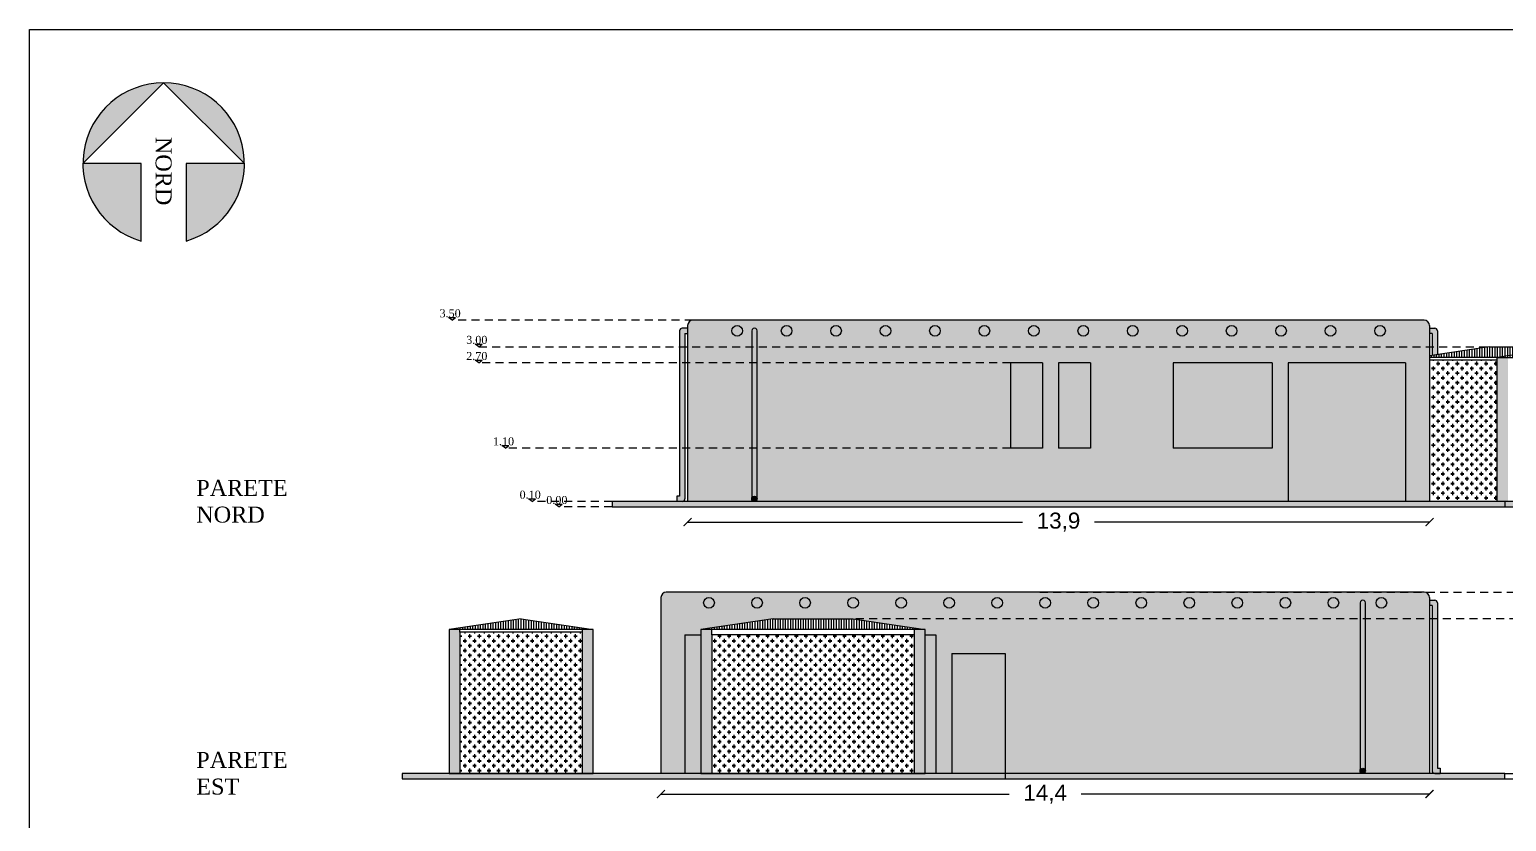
# Model space of a CAD drawing. Header units: millimetres. Extents: x 0 to 2688, y 0 to 2044.
# Drawn here: x 2346.21 to 2373.88, y 2028.99 to 2043.84 of the extents above; entities that cross this region are included whole.
import ezdxf

# ---------------------------------------------------------------- set-up
doc = ezdxf.new("R2010")
doc.units = ezdxf.units.MM
doc.linetypes.add('TRATTEGGIATA', pattern=[0.75, 0.5, -0.25])
doc.styles.get("Standard").update_dxf_attribs({"font": 'arial.ttf'})
doc.dimstyles.new('ISO-25', dxfattribs={"dimtxt": 2.5, "dimasz": 2.5, "dimexe": 1.25, "dimexo": 0.625, "dimtad": 1, "dimtxsty": 'Standard', "dimcen": 2.5, "dimadec": 0, "dimazin": 0, "dimtfac": 1, "dimtmove": 0, "dimatfit": 3, "dimfxl": 1, "dimarcsym": 0})
pattern_1 = [(270, (4863.20278, 4129.22679), (-0.09, -0.09), [0.075, -0.105]), (270, (4863.18028, 4129.20429), (-0.09, -0.09), [0.03, -0.15]), (270, (4863.22528, 4129.20429), (-0.09, -0.09), [0.03, -0.15])]

# ---------------------------------------------------------------- blocks, each defined once
blk = doc.blocks.new('_ArchTick')
at = {"color": 0, "linetype": 'ByBlock', "const_width": 0.15}
blk.add_lwpolyline([(-0.5, -0.5), (0.5, 0.5)], dxfattribs=at)
blk = doc.blocks.new('*D99')
at = {"color": 0, "lineweight": -2, "transparency": 16777216}
for p, q in [((2358.039, 2029.499), (2364.564, 2029.499)), ((2372.439, 2029.499), (2365.914, 2029.499))]:
    blk.add_line(p, q, dxfattribs=at)
at = {"layer": 'Defpoints', "color": 0, "transparency": 16777216}
for p in [(2358.039, 2029.885), (2372.439, 2029.885), (2372.439, 2029.499)]:
    blk.add_point(p, dxfattribs=at)
at = {"color": 0, "lineweight": -2, "transparency": 16777216, "xscale": 0.15, "yscale": 0.15, "zscale": 0.15, "rotation": 180}
blk.add_blockref('_ArchTick', (2358.039, 2029.499), dxfattribs=at)
at = {"color": 0, "lineweight": -2, "transparency": 16777216, "xscale": 0.15, "yscale": 0.15, "zscale": 0.15}
blk.add_blockref('_ArchTick', (2372.439, 2029.499), dxfattribs=at)
at = {"color": 0, "transparency": 16777216, "insert": (2365.239, 2029.499), "char_height": 0.3, "attachment_point": 5}
blk.add_mtext('14,4', dxfattribs=at)
blk = doc.blocks.new('*D100')
at = {"color": 0, "lineweight": -2, "transparency": 16777216}
for p, q in [((2358.539, 2034.599), (2364.813, 2034.599)), ((2372.439, 2034.599), (2366.165, 2034.599))]:
    blk.add_line(p, q, dxfattribs=at)
at = {"layer": 'Defpoints', "color": 0, "transparency": 16777216}
for p in [(2358.539, 2034.985), (2372.439, 2034.985), (2372.439, 2034.599)]:
    blk.add_point(p, dxfattribs=at)
at = {"color": 0, "lineweight": -2, "transparency": 16777216, "xscale": 0.15, "yscale": 0.15, "zscale": 0.15, "rotation": 180}
blk.add_blockref('_ArchTick', (2358.539, 2034.599), dxfattribs=at)
at = {"color": 0, "lineweight": -2, "transparency": 16777216, "xscale": 0.15, "yscale": 0.15, "zscale": 0.15}
blk.add_blockref('_ArchTick', (2372.439, 2034.599), dxfattribs=at)
at = {"color": 0, "transparency": 16777216, "insert": (2365.489, 2034.599), "char_height": 0.3, "attachment_point": 5}
blk.add_mtext('13,9', dxfattribs=at)

msp = doc.modelspace()

# ---------------------------------------------------------------- hatches: boundary and pattern name
at = {"transparency": 33554687}
h = msp.add_hatch(color=1, dxfattribs=at)
h.paths.add_polyline_path([(2348.296, 2039.869), (2348.296, 2041.322), (2347.207, 2041.322, 0.333333)])
h.paths.add_polyline_path([(2347.207, 2041.322), (2348.72, 2042.835, 0.414214)])
h.paths.add_polyline_path([(2349.144, 2039.869, 0.333333), (2350.233, 2041.322), (2349.144, 2041.322)])
h.paths.add_polyline_path([(2350.233, 2041.322, 0.414214), (2348.72, 2042.835)])
at = {"true_color": 0x83b13e, "transparency": 33554687}
h = msp.add_hatch(color=65, dxfattribs=at)
h.paths.add_polyline_path([(2369.789, 2034.985), (2369.789, 2037.585), (2371.989, 2037.585), (2371.989, 2034.985), (2372.439, 2034.985), (2372.439, 2038.285, 0.414214), (2372.339, 2038.385), (2358.639, 2038.385, 0.414214), (2358.539, 2038.285), (2358.539, 2034.985)])
h.paths.add_polyline_path([(2364.589, 2037.585), (2365.189, 2037.585), (2365.189, 2035.985), (2364.589, 2035.985)], flags=16)
h.paths.add_polyline_path([(2365.489, 2037.585), (2366.089, 2037.585), (2366.089, 2035.985), (2365.489, 2035.985)], flags=16)
h.paths.add_polyline_path([(2366.779, 2038.185, -1), (2366.979, 2038.185, -1)], flags=16)
h.paths.add_polyline_path([(2367.639, 2037.585), (2369.489, 2037.585), (2369.489, 2035.985), (2367.639, 2035.985)], flags=16)
h.paths.add_polyline_path([(2371.613, 2038.185, -1), (2371.413, 2038.185, -1)], flags=16)
at = {"true_color": 0x9e623d, "transparency": 33554687}
for points in [[(2358.389, 2038.185, -0.414214), (2358.439, 2038.235), (2358.539, 2038.235), (2358.539, 2038.135), (2358.489, 2038.135), (2358.489, 2035.035, -0.414214), (2358.439, 2034.985), (2358.339, 2034.985), (2358.339, 2035.085), (2358.389, 2035.085)], [(2359.739, 2038.185, -1.000008), (2359.839, 2038.185), (2359.839, 2035.035, 1.000008), (2359.739, 2035.035)], [(2371.139, 2033.085, -1.000008), (2371.239, 2033.085), (2371.239, 2029.935, 1.000008), (2371.139, 2029.935)], [(2372.589, 2033.085, 0.414214), (2372.539, 2033.135), (2372.439, 2033.135), (2372.439, 2033.035), (2372.489, 2033.035), (2372.489, 2029.935, 0.414214), (2372.539, 2029.885), (2372.639, 2029.885), (2372.639, 2029.985), (2372.589, 2029.985)]]:
    msp.add_hatch(color=25, dxfattribs=at).paths.add_polyline_path(points)
at = {"transparency": 33554661}
h = msp.add_hatch(color=26, dxfattribs=at)
h.paths.add_polyline_path([(2371.413, 2038.185, -1), (2371.613, 2038.185, -1)])
h.paths.add_polyline_path([(2370.486, 2038.185, -1), (2370.686, 2038.185, -1)])
h.paths.add_polyline_path([(2369.559, 2038.185, -1), (2369.759, 2038.185, -1)])
h.paths.add_polyline_path([(2368.633, 2038.185, -1), (2368.833, 2038.185, -1)])
h.paths.add_polyline_path([(2367.906, 2038.185, -1), (2367.706, 2038.185, -1)])
h.paths.add_polyline_path([(2366.779, 2038.185, -1), (2366.979, 2038.185, -1)])
h.paths.add_polyline_path([(2366.053, 2038.185, -1), (2365.853, 2038.185, -1)])
h.paths.add_polyline_path([(2364.926, 2038.185, -1), (2365.126, 2038.185, -1)])
h.paths.add_polyline_path([(2363.999, 2038.185, -1), (2364.199, 2038.185, -1)])
h.paths.add_polyline_path([(2363.073, 2038.185, -1), (2363.273, 2038.185, -1)])
h.paths.add_polyline_path([(2362.146, 2038.185, -1), (2362.346, 2038.185, -1)])
h.paths.add_polyline_path([(2361.419, 2038.185, -1), (2361.219, 2038.185, -1)])
h.paths.add_polyline_path([(2360.493, 2038.185, -1), (2360.293, 2038.185, -1)])
h.paths.add_polyline_path([(2359.366, 2038.185, -1), (2359.566, 2038.185, -1)])
at = {"true_color": 0x9e623d, "transparency": 33554687}
h = msp.add_hatch(color=25, dxfattribs=at)
edge = h.paths.add_edge_path()
edge.add_line((2372.589, 2037.742), (2372.489, 2037.727))
edge.add_line((2372.489, 2037.727), (2372.489, 2038.135))
edge.add_line((2372.489, 2038.135), (2372.439, 2038.135))
edge.add_line((2372.439, 2038.135), (2372.439, 2038.235))
edge.add_line((2372.439, 2038.235), (2372.539, 2038.235))
edge.add_arc((2372.539, 2038.185), 0.05, 0, 90, ccw=False)
edge.add_line((2372.589, 2038.185), (2372.589, 2037.742))
at = {"transparency": 33554687}
h = msp.add_hatch(dxfattribs=at)
h.set_pattern_fill('ANSI31', color=9, scale=0.015, angle=225)
h.set_pattern_definition([(270, (4828.16492, 4121.934173), (0.047625, -2e-17), [])])
h.paths.add_polyline_path([(2375.061, 2037.888), (2376.411, 2037.685), (2373.711, 2037.685)])
h.paths.add_polyline_path([(2373.561, 2037.888), (2375.061, 2037.888), (2373.711, 2037.685), (2372.439, 2037.685), (2372.439, 2037.719)])
at = {"true_color": 0x0e5f8b, "transparency": 33554661}
h = msp.add_hatch(color=146, dxfattribs=at)
h.dxf.hatch_style = 1
h.paths.add_polyline_path([(2371.989, 2037.585), (2369.789, 2037.585), (2369.789, 2034.985), (2371.989, 2034.985)])
h.paths.add_polyline_path([(2369.489, 2037.585), (2367.639, 2037.585), (2367.639, 2035.985), (2369.489, 2035.985)])
h.paths.add_polyline_path([(2366.089, 2037.585), (2365.489, 2037.585), (2365.489, 2035.985), (2366.089, 2035.985)])
h.paths.add_polyline_path([(2365.189, 2037.585), (2364.589, 2037.585), (2364.589, 2035.985), (2365.189, 2035.985)])
h = msp.add_hatch(dxfattribs=at)
h.set_pattern_fill('GOST_GLASS', color=146, scale=0.015, angle=45, style=0)
h.set_pattern_definition([(90, (4828.16492, 4121.93417), (0.09, 0.09), [0.075, -0.105]), (90, (4828.18742, 4121.95667), (0.09, 0.09), [0.03, -0.15]), (90, (4828.14242, 4121.95667), (0.09, 0.09), [0.03, -0.15])])
h.paths.add_polyline_path([(2373.711, 2037.635), (2373.711, 2034.985), (2372.439, 2034.985), (2372.439, 2037.635)])
at = {"transparency": 33554661}
h = msp.add_hatch(color=26, dxfattribs=at)
h.dxf.hatch_style = 1
h.paths.add_polyline_path([(2376.211, 2037.635), (2376.211, 2037.685), (2376.411, 2037.685), (2376.411, 2034.985), (2376.211, 2034.985)])
h.paths.add_polyline_path([(2373.711, 2037.685), (2373.911, 2037.685), (2373.911, 2037.635), (2373.911, 2034.985), (2373.711, 2034.985)])
at = {"true_color": 0x543521, "transparency": 33554687}
for points in [[(2359.789, 2034.985, -1), (2359.789, 2035.085, -1)], [(2371.139, 2029.935, 1), (2371.239, 2029.935, 1)]]:
    msp.add_hatch(color=39, dxfattribs=at).paths.add_polyline_path(points)
at = {"true_color": 0x939598, "transparency": 33554687}
h = msp.add_hatch(color=252, dxfattribs=at)
h.paths.add_polyline_path([(2373.854, 2034.985), (2373.854, 2034.885), (2357.124, 2034.885), (2357.124, 2034.985)])
h.paths.add_polyline_path([(2376.411, 2034.985), (2377.289, 2034.985), (2377.289, 2034.885), (2373.854, 2034.885), (2373.854, 2034.985)])
at = {"true_color": 0xc8dfa5, "transparency": 33554661}
h = msp.add_hatch(color=9, dxfattribs=at)
h.paths.add_polyline_path([(2372.439, 2033.185, 0.414214), (2372.339, 2033.285), (2358.139, 2033.285, 0.414214), (2358.039, 2033.185), (2358.039, 2029.885), (2358.489, 2029.885), (2358.489, 2032.485), (2358.789, 2032.485), (2358.789, 2032.585), (2360.014, 2032.769), (2359.769, 2033.014, -0.198912), (2359.739, 2033.085, -0.668179), (2359.91, 2033.156), (2360.216, 2032.85, -0.176714), (2360.245, 2032.788), (2360.895, 2032.788), (2360.669, 2033.014, -0.198912), (2360.639, 2033.085, -0.668179), (2360.81, 2033.156), (2361.116, 2032.85, -0.176714), (2361.145, 2032.788), (2361.639, 2032.788), (2361.823, 2032.76), (2361.569, 2033.014, -0.198912), (2361.539, 2033.085, -0.668179), (2361.71, 2033.156), (2362.016, 2032.85, -0.340446), (2362.032, 2032.729), (2362.989, 2032.585), (2362.989, 2032.485), (2363.189, 2032.485), (2363.189, 2029.885), (2363.489, 2029.885), (2363.489, 2032.135), (2364.489, 2032.135), (2364.489, 2029.885), (2372.439, 2029.885)])
h.paths.add_polyline_path([(2366.375, 2032.708), (2366.069, 2033.014, -0.198912), (2366.039, 2033.085, -0.668179), (2366.21, 2033.156), (2366.516, 2032.85, -1)], flags=16)
h.paths.add_polyline_path([(2365.475, 2032.708), (2365.169, 2033.014, -0.198912), (2365.139, 2033.085, -0.668179), (2365.31, 2033.156), (2365.616, 2032.85, -1)], flags=16)
h.paths.add_polyline_path([(2366.969, 2033.014, -0.198912), (2366.939, 2033.085, -0.668179), (2367.11, 2033.156), (2367.416, 2032.85, -1), (2367.275, 2032.708)], flags=16)
h.paths.add_polyline_path([(2364.575, 2032.708), (2364.269, 2033.014, -0.198912), (2364.239, 2033.085, -0.668179), (2364.41, 2033.156), (2364.716, 2032.85, -1)], flags=16)
h.paths.add_polyline_path([(2367.839, 2033.085, -0.668179), (2368.01, 2033.156), (2368.316, 2032.85, -1), (2368.175, 2032.708), (2367.869, 2033.014, -0.198912)], flags=16)
h.paths.add_polyline_path([(2363.675, 2032.708), (2363.369, 2033.014, -0.198912), (2363.339, 2033.085, -0.668179), (2363.51, 2033.156), (2363.816, 2032.85, -1)], flags=16)
h.paths.add_polyline_path([(2368.739, 2033.085, -0.668179), (2368.91, 2033.156), (2369.216, 2032.85, -1), (2369.075, 2032.708), (2368.769, 2033.014, -0.198912)], flags=16)
h.paths.add_polyline_path([(2362.775, 2032.708), (2362.469, 2033.014, -0.198912), (2362.439, 2033.085, -0.668179), (2362.61, 2033.156), (2362.916, 2032.85, -1)], flags=16)
h.paths.add_polyline_path([(2369.639, 2033.085, -0.668179), (2369.81, 2033.156), (2370.116, 2032.85, -1), (2369.975, 2032.708), (2369.669, 2033.014, -0.198912)], flags=16)
h.paths.add_polyline_path([(2370.539, 2033.085, -0.668179), (2370.71, 2033.156), (2371.016, 2032.85, -1), (2370.875, 2032.708), (2370.569, 2033.014, -0.198912)], flags=16)
h.paths.add_polyline_path([(2371.439, 2033.085, -0.668179), (2371.61, 2033.156), (2371.916, 2032.85, -1), (2371.775, 2032.708), (2371.469, 2033.014, -0.198912)], flags=16)
h.paths.add_polyline_path([(2359.175, 2032.708), (2358.869, 2033.014, -0.198912), (2358.839, 2033.085, -0.668179), (2359.01, 2033.156), (2359.316, 2032.85, -1)], flags=16)
at = {"transparency": 33554661}
h = msp.add_hatch(color=26, dxfattribs=at)
h.paths.add_polyline_path([(2371.539, 2033.185, 1), (2371.539, 2032.985, 1)])
h.paths.add_polyline_path([(2370.639, 2033.185, 1), (2370.639, 2032.985, 1)])
h.paths.add_polyline_path([(2369.739, 2033.185, 1), (2369.739, 2032.985, 1)])
h.paths.add_polyline_path([(2368.839, 2033.185, 1), (2368.839, 2032.985, 1)])
h.paths.add_polyline_path([(2367.939, 2033.185, 1), (2367.939, 2032.985, 1)])
h.paths.add_polyline_path([(2367.039, 2033.185, 1), (2367.039, 2032.985, 1)])
h.paths.add_polyline_path([(2366.139, 2033.185, 1), (2366.139, 2032.985, 1)])
h.paths.add_polyline_path([(2365.239, 2033.185, 1), (2365.239, 2032.985, 1)])
h.paths.add_polyline_path([(2364.339, 2033.185, 1), (2364.339, 2032.985, 1)])
h.paths.add_polyline_path([(2363.439, 2032.985, 1), (2363.439, 2033.185, 1)])
h.paths.add_polyline_path([(2362.539, 2033.185, 1), (2362.539, 2032.985, 1)])
h.paths.add_polyline_path([(2361.639, 2033.185, 1), (2361.639, 2032.985, 1)])
h.paths.add_polyline_path([(2360.739, 2033.185, 1), (2360.739, 2032.985, 1)])
h.paths.add_polyline_path([(2359.839, 2033.185, 1), (2359.839, 2032.985, 1)])
h.paths.add_polyline_path([(2358.939, 2033.185, 1), (2358.939, 2032.985, 1)])
at = {"true_color": 0x83b13e, "transparency": 33554661}
h = msp.add_hatch(color=65, dxfattribs=at)
h.paths.add_polyline_path([(2359.316, 2032.85), (2359.01, 2033.156, -0.198912), (2359.039, 2033.085, -0.668179), (2358.869, 2033.014), (2359.175, 2032.708, 1)])
h.paths.add_polyline_path([(2359.91, 2033.156, -0.198912), (2359.939, 2033.085, -0.668179), (2359.769, 2033.014), (2360.014, 2032.769), (2360.139, 2032.788), (2360.245, 2032.788, 0.176714), (2360.216, 2032.85)])
h.paths.add_polyline_path([(2360.81, 2033.156, -0.198912), (2360.839, 2033.085, -0.668179), (2360.669, 2033.014), (2360.895, 2032.788), (2361.145, 2032.788, 0.176714), (2361.116, 2032.85)])
h.paths.add_polyline_path([(2361.71, 2033.156, -0.198912), (2361.739, 2033.085, -0.668179), (2361.569, 2033.014), (2361.823, 2032.76), (2362.032, 2032.729, 0.340446), (2362.016, 2032.85)])
h.paths.add_polyline_path([(2362.916, 2032.85), (2362.61, 2033.156, -0.198912), (2362.639, 2033.085, -0.668179), (2362.469, 2033.014), (2362.775, 2032.708, 1)])
h.paths.add_polyline_path([(2363.51, 2033.156, -0.198912), (2363.539, 2033.085, -0.668179), (2363.369, 2033.014), (2363.675, 2032.708, 1), (2363.816, 2032.85)])
h.paths.add_polyline_path([(2364.41, 2033.156, -0.198912), (2364.439, 2033.085, -0.668179), (2364.269, 2033.014), (2364.575, 2032.708, 1), (2364.716, 2032.85)])
h.paths.add_polyline_path([(2365.31, 2033.156, -0.198912), (2365.339, 2033.085, -0.668179), (2365.169, 2033.014), (2365.475, 2032.708, 1), (2365.616, 2032.85)])
h.paths.add_polyline_path([(2366.21, 2033.156, -0.198912), (2366.239, 2033.085, -0.668179), (2366.069, 2033.014), (2366.375, 2032.708, 1), (2366.516, 2032.85)])
h.paths.add_polyline_path([(2367.11, 2033.156, -0.198912), (2367.139, 2033.085, -0.668179), (2366.969, 2033.014), (2367.275, 2032.708, 1), (2367.416, 2032.85)])
h.paths.add_polyline_path([(2368.316, 2032.85), (2368.01, 2033.156, -0.198912), (2368.039, 2033.085, -0.668179), (2367.869, 2033.014), (2368.175, 2032.708, 1)])
h.paths.add_polyline_path([(2368.91, 2033.156, -0.198912), (2368.939, 2033.085, -0.668179), (2368.769, 2033.014), (2369.075, 2032.708, 1), (2369.216, 2032.85)])
h.paths.add_polyline_path([(2369.81, 2033.156, -0.198912), (2369.839, 2033.085, -0.668179), (2369.669, 2033.014), (2369.975, 2032.708, 1), (2370.116, 2032.85)])
h.paths.add_polyline_path([(2370.71, 2033.156, -0.198912), (2370.739, 2033.085, -0.668179), (2370.569, 2033.014), (2370.875, 2032.708, 1), (2371.016, 2032.85)])
h.paths.add_polyline_path([(2371.61, 2033.156, -0.198912), (2371.639, 2033.085, -0.668179), (2371.469, 2033.014), (2371.775, 2032.708, 1), (2371.916, 2032.85)])
at = {"true_color": 0x83b13e, "transparency": 33554687}
msp.add_hatch(color=65, dxfattribs=at).paths.add_polyline_path([(2371.345, 2032.982), (2371.239, 2033.088), (2371.239, 2029.936), (2371.29, 2029.885), (2371.345, 2029.885)])
at = {"transparency": 33554687}
h = msp.add_hatch(dxfattribs=at)
h.set_pattern_fill('ANSI31', color=9, scale=0.015, angle=45)
h.set_pattern_definition([(90, (-69.07348, -18.898487), (-0.047625, 3e-17), [])])
h.paths.add_polyline_path([(2355.418, 2032.788), (2354.068, 2032.585), (2356.768, 2032.585)])
h = msp.add_hatch(dxfattribs=at)
h.set_pattern_fill('ANSI31', color=9, scale=0.015, angle=45)
h.set_pattern_definition([(90, (-99.74191, 8.77943), (-0.047625, 5e-17), [])])
h.paths.add_polyline_path([(2361.639, 2032.788), (2360.139, 2032.788), (2358.789, 2032.585), (2362.989, 2032.585)])
at = {"transparency": 33554661}
h = msp.add_hatch(color=26, dxfattribs=at)
h.paths.add_polyline_path([(2356.768, 2032.585), (2356.568, 2032.585), (2356.568, 2032.535), (2356.568, 2029.885), (2356.768, 2029.885)])
h.paths.add_polyline_path([(2354.268, 2032.535), (2354.268, 2032.585), (2354.068, 2032.585), (2354.068, 2029.885), (2354.268, 2029.885)])
at = {"true_color": 0x0e5f8b, "transparency": 33554661}
h = msp.add_hatch(dxfattribs=at)
h.set_pattern_fill('GOST_GLASS', color=146, scale=0.015, angle=225, style=0)
h.set_pattern_definition(pattern_1)
h.paths.add_polyline_path([(2354.268, 2032.535), (2354.268, 2029.885), (2356.568, 2029.885), (2356.568, 2032.535)])
at = {"transparency": 33554661}
h = msp.add_hatch(color=26, dxfattribs=at)
h.dxf.hatch_style = 1
h.paths.add_polyline_path([(2358.989, 2032.535), (2358.989, 2032.585), (2358.789, 2032.585), (2358.789, 2029.885), (2358.989, 2029.885)])
h.paths.add_polyline_path([(2362.989, 2032.585), (2362.789, 2032.585), (2362.789, 2032.56), (2362.789, 2029.885), (2362.989, 2029.885)])
at = {"true_color": 0x0e5f8b, "transparency": 33554661}
h = msp.add_hatch(color=146, dxfattribs=at)
h.dxf.hatch_style = 1
h.paths.add_polyline_path([(2358.489, 2029.885), (2358.789, 2029.885), (2358.789, 2032.485), (2358.489, 2032.485)])
h.paths.add_polyline_path([(2363.189, 2032.485), (2362.989, 2032.485), (2362.989, 2029.885), (2363.189, 2029.885)])
h = msp.add_hatch(dxfattribs=at)
h.set_pattern_fill('GOST_GLASS', color=146, scale=0.015, angle=225, style=0)
h.set_pattern_definition(pattern_1)
h.paths.add_polyline_path([(2358.989, 2029.885), (2362.789, 2029.885), (2362.789, 2032.485), (2358.989, 2032.485)])
at = {"transparency": 33554661}
msp.add_hatch(color=26, dxfattribs=at).paths.add_polyline_path([(2364.489, 2032.135), (2363.489, 2032.135), (2363.489, 2029.885), (2364.489, 2029.885)])
at = {"true_color": 0x939598, "transparency": 33554661}
h = msp.add_hatch(color=252, dxfattribs=at)
h.paths.add_polyline_path([(2353.189, 2029.885), (2353.189, 2029.785), (2364.489, 2029.785), (2364.489, 2029.885)])
h.paths.add_polyline_path([(2373.854, 2029.785), (2373.854, 2029.885), (2364.489, 2029.885), (2364.489, 2029.785)])

# ---------------------------------------------------------------- linework, layer by layer
for p, q in [((2347.207, 2041.322), (2348.72, 2042.835)), ((2348.72, 2042.835), (2350.233, 2041.322)), ((2348.296, 2041.322), (2347.207, 2041.322)), ((2348.296, 2039.869), (2348.296, 2041.322)), ((2350.233, 2041.322), (2349.144, 2041.322)), ((2349.144, 2041.322), (2349.144, 2039.869)), ((2354.059, 2038.435), (2354.19, 2038.435)), ((2372.339, 2038.385), (2358.639, 2038.385)), ((2358.389, 2038.185), (2358.389, 2035.085)), ((2358.489, 2038.135), (2358.539, 2038.135)), ((2358.489, 2038.135), (2358.489, 2035.035)), ((2358.539, 2038.285), (2358.539, 2034.985)), ((2359.839, 2035.035), (2359.839, 2038.185)), ((2372.439, 2038.285), (2372.439, 2034.985)), ((2372.489, 2038.135), (2372.439, 2038.135)), ((2372.489, 2038.135), (2372.489, 2037.727)), ((2372.589, 2038.185), (2372.589, 2037.742)), ((2354.559, 2037.938), (2354.69, 2037.938)), ((2373.561, 2037.888), (2372.439, 2037.719)), ((2373.561, 2037.888), (2375.061, 2037.888)), ((2375.061, 2037.888), (2373.711, 2037.685)), ((2354.559, 2037.635), (2354.69, 2037.635)), ((2364.589, 2037.585), (2364.589, 2035.985)), ((2365.189, 2037.585), (2364.589, 2037.585)), ((2365.189, 2037.585), (2365.189, 2035.985)), ((2365.489, 2037.585), (2365.489, 2035.985)), ((2366.089, 2037.585), (2365.489, 2037.585)), ((2366.089, 2037.585), (2366.089, 2035.985)), ((2367.639, 2037.585), (2367.639, 2035.985)), ((2369.489, 2037.585), (2367.639, 2037.585)), ((2369.489, 2037.585), (2369.489, 2035.985)), ((2369.789, 2037.585), (2369.789, 2034.985)), ((2371.989, 2037.585), (2369.789, 2037.585)), ((2371.989, 2037.585), (2371.989, 2034.985)), ((2373.711, 2037.685), (2372.439, 2037.685)), ((2373.711, 2037.635), (2372.439, 2037.635)), ((2372.489, 2037.727), (2372.589, 2037.742)), ((2355.059, 2036.035), (2355.19, 2036.035)), ((2365.189, 2035.985), (2364.589, 2035.985)), ((2366.089, 2035.985), (2365.489, 2035.985)), ((2369.489, 2035.985), (2367.639, 2035.985)), ((2355.559, 2035.035), (2355.69, 2035.035)), ((2358.389, 2035.085), (2358.339, 2035.085)), ((2358.339, 2035.085), (2358.339, 2034.985)), ((2356.059, 2034.935), (2356.19, 2034.935)), ((2357.124, 2034.985), (2357.124, 2034.885)), ((2377.289, 2034.985), (2357.124, 2034.985)), ((2357.124, 2034.885), (2377.289, 2034.885)), ((2358.439, 2034.985), (2358.339, 2034.985)), ((2373.854, 2034.985), (2373.854, 2034.885)), ((2358.039, 2033.185), (2358.039, 2029.885)), ((2372.339, 2033.285), (2358.139, 2033.285)), ((2371.239, 2029.935), (2371.239, 2033.085)), ((2372.439, 2033.185), (2372.439, 2029.885)), ((2372.589, 2033.085), (2372.589, 2029.985)), ((2355.418, 2032.788), (2354.068, 2032.585)), ((2355.418, 2032.788), (2356.768, 2032.585)), ((2360.139, 2032.788), (2358.789, 2032.585)), ((2360.139, 2032.788), (2358.789, 2032.585)), ((2360.139, 2032.788), (2361.639, 2032.788)), ((2360.139, 2032.788), (2361.639, 2032.788)), ((2361.639, 2032.788), (2362.989, 2032.585)), ((2361.639, 2032.788), (2362.989, 2032.585)), ((2372.489, 2033.035), (2372.439, 2033.035)), ((2372.489, 2033.035), (2372.489, 2029.935)), ((2354.268, 2032.535), (2354.268, 2032.585)), ((2356.568, 2032.535), (2356.568, 2032.585)), ((2358.989, 2032.485), (2358.989, 2032.585)), ((2362.789, 2032.485), (2362.789, 2032.585)), ((2358.489, 2032.485), (2358.489, 2029.885)), ((2358.489, 2032.485), (2358.789, 2032.485)), ((2362.989, 2032.485), (2363.189, 2032.485)), ((2363.189, 2032.485), (2363.189, 2029.885)), ((2363.489, 2032.135), (2363.489, 2029.885)), ((2363.489, 2032.135), (2364.489, 2032.135)), ((2364.489, 2032.135), (2364.489, 2029.885)), ((2353.189, 2029.885), (2353.189, 2029.785)), ((2373.854, 2029.885), (2353.189, 2029.885)), ((2353.189, 2029.785), (2373.854, 2029.785)), ((2364.489, 2029.885), (2364.489, 2029.785)), ((2372.539, 2029.885), (2372.639, 2029.885)), ((2372.589, 2029.985), (2372.639, 2029.985)), ((2372.639, 2029.985), (2372.639, 2029.885)), ((2373.854, 2029.785), (2373.854, 2029.885))]:
    msp.add_line(p, q)
at = {"color": 1, "linetype": 'TRATTEGGIATA', "ltscale": 0.3}
for p, q in [((2358.639, 2038.385), (2354.124, 2038.385)), ((2354.624, 2037.888), (2375.061, 2037.888)), ((2364.589, 2037.585), (2354.624, 2037.585)), ((2364.589, 2035.985), (2355.124, 2035.985)), ((2357.124, 2034.985), (2355.624, 2034.985)), ((2357.124, 2034.885), (2356.124, 2034.885)), ((2365.139, 2033.285), (2375.089, 2033.285)), ((2374.589, 2032.788), (2361.639, 2032.788)), ((2373.854, 2029.885), (2375.354, 2029.885)), ((2373.854, 2029.785), (2374.854, 2029.785))]:
    msp.add_line(p, q, dxfattribs=at)
for points in [[(2346.207, 2043.835), (2388.207, 2043.835), (2388.207, 2014.135), (2346.207, 2014.135)], [(2376.411, 2037.685), (2376.411, 2034.985), (2373.711, 2034.985), (2373.711, 2037.685)], [(2354.068, 2032.585), (2354.068, 2029.885), (2356.768, 2029.885), (2356.768, 2032.585)], [(2354.268, 2032.535), (2354.268, 2029.885), (2356.568, 2029.885), (2356.568, 2032.535)], [(2358.789, 2032.585), (2358.789, 2029.885), (2362.989, 2029.885), (2362.989, 2032.585)], [(2358.989, 2032.485), (2358.989, 2029.885), (2362.789, 2029.885), (2362.789, 2032.485)]]:
    msp.add_lwpolyline(points, close=True)
for points in [[(2354.124, 2038.385), (2354.059, 2038.435)], [(2354.124, 2038.385), (2354.19, 2038.435)], [(2358.539, 2038.235), (2358.439, 2038.235)], [(2359.739, 2038.185), (2359.739, 2035.035)], [(2372.439, 2038.235), (2372.539, 2038.235)], [(2354.624, 2037.888), (2354.559, 2037.938)], [(2354.624, 2037.888), (2354.69, 2037.938)], [(2354.624, 2037.585), (2354.559, 2037.635)], [(2354.624, 2037.585), (2354.69, 2037.635)], [(2355.124, 2035.985), (2355.059, 2036.035)], [(2355.124, 2035.985), (2355.19, 2036.035)], [(2355.624, 2034.985), (2355.559, 2035.035)], [(2355.624, 2034.985), (2355.69, 2035.035)], [(2356.124, 2034.885), (2356.059, 2034.935)], [(2356.124, 2034.885), (2356.19, 2034.935)], [(2371.139, 2033.085), (2371.139, 2029.935)], [(2372.439, 2033.135), (2372.539, 2033.135)]]:
    msp.add_lwpolyline(points)
for centre, radius in [((2359.466, 2038.185), 0.1), ((2360.393, 2038.185), 0.1), ((2361.319, 2038.185), 0.1), ((2362.246, 2038.185), 0.1), ((2363.173, 2038.185), 0.1), ((2364.099, 2038.185), 0.1), ((2365.026, 2038.185), 0.1), ((2365.953, 2038.185), 0.1), ((2366.879, 2038.185), 0.1), ((2367.806, 2038.185), 0.1), ((2368.733, 2038.185), 0.1), ((2369.659, 2038.185), 0.1), ((2370.586, 2038.185), 0.1), ((2371.513, 2038.185), 0.1), ((2359.789, 2035.035), 0.05), ((2358.939, 2033.085), 0.1), ((2359.839, 2033.085), 0.1), ((2360.739, 2033.085), 0.1), ((2361.639, 2033.085), 0.1), ((2362.539, 2033.085), 0.1), ((2363.439, 2033.085), 0.1), ((2364.339, 2033.085), 0.1), ((2365.239, 2033.085), 0.1), ((2366.139, 2033.085), 0.1), ((2367.039, 2033.085), 0.1), ((2367.939, 2033.085), 0.1), ((2368.839, 2033.085), 0.1), ((2369.739, 2033.085), 0.1), ((2370.639, 2033.085), 0.1), ((2371.539, 2033.085), 0.1), ((2371.189, 2029.935), 0.05)]:
    msp.add_circle(centre, radius)
for centre, radius, start, end in [((2348.72, 2041.322), 1.513, 286.2602, 253.7398), ((2358.639, 2038.285), 0.1, 90, 180), ((2372.339, 2038.285), 0.1, 0, 90), ((2358.439, 2038.185), 0.05, 90, 180), ((2359.789, 2038.185), 0.05, 359.9991, 180), ((2372.539, 2038.185), 0.05, 0, 90), ((2358.439, 2035.035), 0.05, 270, 0), ((2358.139, 2033.185), 0.1, 90, 180), ((2371.189, 2033.085), 0.05, 359.9991, 180), ((2372.339, 2033.185), 0.1, 0, 90), ((2372.539, 2033.085), 0.05, 0, 90), ((2372.539, 2029.935), 0.05, 180, 270)]:
    msp.add_arc(centre, radius, start, end)

# ---------------------------------------------------------------- texts
at = {"color": 1, "linetype": 'TRATTEGGIATA', "ltscale": 0.3, "insert": (2348.87, 2041.822), "char_height": 0.3, "attachment_point": 1, "rotation": 270}
msp.add_mtext_dynamic_manual_height_columns('{\\fTimes New Roman|b0|i0|c0|p18;NORD}', width=0.3, gutter_width=12.5, heights=[0], dxfattribs=at)
at = {"color": 1, "linetype": 'TRATTEGGIATA', "ltscale": 0.3, "attachment_point": 7}
for s, insert, char_height in [('{\\fTimes New Roman|b0|i0|c0|p18;3.50}', (2353.89, 2038.435), 0.15), ('{\\fTimes New Roman|b0|i0|c0|p18;3.00}', (2354.39, 2037.938), 0.15), ('{\\fTimes New Roman|b0|i0|c0|p18;2.70}', (2354.39, 2037.635), 0.15), ('{\\fTimes New Roman|b0|i0|c0|p18;1.10}', (2354.89, 2036.035), 0.15), ('{\\fTimes New Roman|b0|i0|c0|p18;PARETE NORD}', (2349.331, 2034.585), 0.3), ('{\\fTimes New Roman|b0|i0|c0|p18;0.10}', (2355.39, 2035.035), 0.15), ('{\\fTimes New Roman|b0|i0|c0|p18;0.00}', (2355.89, 2034.935), 0.15), ('{\\fTimes New Roman|b0|i0|c0|p18;PARETE EST}', (2349.331, 2029.485), 0.3)]:
    msp.add_mtext_dynamic_manual_height_columns(s, width=0.3, gutter_width=12.5, heights=[0], dxfattribs=dict(at, insert=insert, char_height=char_height))

# ---------------------------------------------------------------- dimensions: what is measured, and where the dimension line sits
at = {"color": 6}
for base, p1, p2, picture, middle in [((2372.439, 2034.599), (2358.539, 2034.985), (2372.439, 2034.985), '*D100', (2365.489, 2034.599)), ((2372.439, 2029.499), (2358.039, 2029.885), (2372.439, 2029.885), '*D99', (2365.239, 2029.499))]:
    dim = msp.add_linear_dim(base=base, p1=p1, p2=p2, dimstyle='ISO-25', override={"dimtxt": 0.3, "dimasz": 0.15, "dimgap": 0.3, "dimtad": 0, "dimblk1": 'ArchTick', "dimblk2": 'ArchTick', "dimsah": 1, "dimse1": 1, "dimse2": 1}, dxfattribs=at)
    dim.commit()
    dim.dimension.update_dxf_attribs({"geometry": picture, "text_midpoint": middle})

doc.saveas('drawing.dxf')
